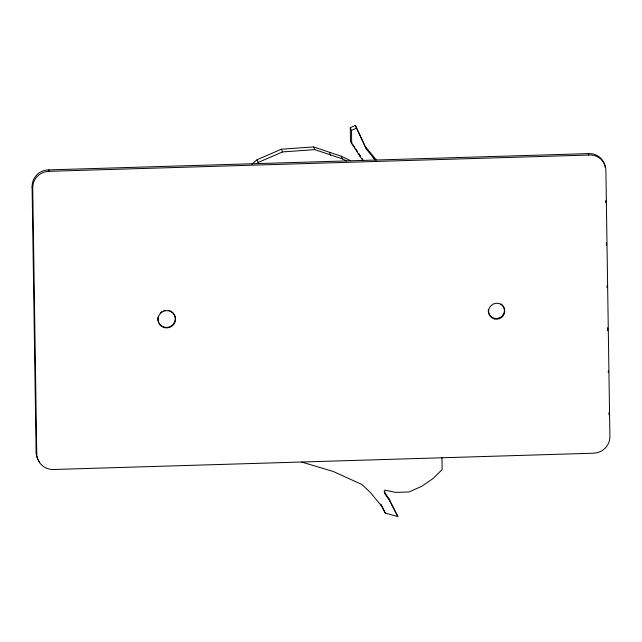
<?xml version="1.0" encoding="UTF-8"?>
<svg xmlns="http://www.w3.org/2000/svg" width="642" height="642" viewBox="0 0 642 642"><rect width="100%" height="100%" fill="white"/><g stroke="black" fill="none" stroke-linecap="round" stroke-linejoin="round"><path stroke-width="0.96" d="M251.897 164.336L257.049 159.73L281.348 149.217L313.537 146.93L341.183 156.199L350.692 160.773M256.936 163.614L258.261 162.434L282.56 151.921L314.749 149.626L342.403 158.903L346.576 160.909M362.722 160.42L351.688 143.575L350.468 140.879L350.275 127.766L355.339 125.391L366.462 149.209L375.217 160.051M351.688 143.575L351.487 130.462L356.551 128.095L355.339 125.391M38.03 459.68A16.548 16.202 -24.2 0 1 36.104 452.04L32.1 186.95A16.443 16.098 -24.2 0 1 48.632 169.897L588.224 153.623A16.13 15.793 -24.2 0 1 605.173 167.474M36.738 453.445L32.734 188.363A16.443 16.098 -24.2 0 1 49.273 171.31L588.858 155.035A16.13 15.793 -24.2 0 1 605.896 171.077L609.9 436.159A16.604 16.259 -24.2 0 1 593.368 453.212L53.776 469.487A16.548 16.202 -24.2 0 1 36.738 453.445L36.104 452.04M380.738 504.203L385.288 513.078L397.863 516.609L388.643 498.312L384.052 491.587M301.756 462.079L333.182 471.461L361.839 484.477L370.145 492.197L381.549 506.008M365.25 146.512L376.316 160.01M397.863 516.609L389.855 501.017L384.751 493.546L384.702 490.095L395.424 492.398L409.042 491.981L421.963 486.179L433.23 478.386L442.145 469.559L441.969 457.698M350.468 140.879L352.041 143.27M353.084 144.867L354.657 147.259M355.7 148.856L357.273 151.255M360.451 156.102L358.838 153.647L360.058 156.351M362.056 158.558L363.131 160.195M381.268 505.077L385.288 513.078M356.551 128.095L366.462 149.209M588.224 153.623L588.858 155.035M372.408 155.508L373.62 158.205M350.275 127.766L351.487 130.462M341.183 156.199L342.403 158.903M329.442 152.547L330.654 155.244M313.537 146.93L314.749 149.626M281.348 149.217L282.56 151.921M257.049 159.73L258.261 162.434M388.643 498.312L389.855 501.017M48.632 169.897L49.273 171.31M32.1 186.95L32.734 188.363M605.727 200.673L605.759 202.671M606.361 242.684L606.409 245.685M607.011 285.698L607.043 287.696M607.645 327.709L607.693 330.71M608.295 370.723L608.327 372.721M608.929 412.734L608.961 414.74M500.88 303.843A8.121 7.953 -24.2 0 1 503.625 313.882A8.121 7.953 -24.2 0 1 493.915 318.167A8.121 7.953 -24.2 0 1 488.353 309.372M39.635 462.088A16.548 16.202 -24.2 0 1 38.392 460.306M170.515 311.081A8.779 8.595 -24.2 0 1 174.696 321.915A8.779 8.595 -24.2 0 1 164.055 327.139A8.779 8.595 -24.2 0 1 158.012 317.212M160.58 312.654A8.779 8.595 -24.2 0 1 161.784 311.699M163.838 310.688A8.779 8.595 -24.2 0 1 165.323 310.327M168.356 310.367A8.779 8.595 -24.2 0 1 169.817 310.784M494.677 318.986A8.121 7.953 -24.2 0 0 504.443 308.914A8.121 7.953 -24.2 0 0 490.849 305.752A8.121 7.953 -24.2 0 0 494.677 318.986M164.978 327.725A8.779 8.595 -24.2 0 0 175.073 316.426A8.779 8.595 -24.2 0 0 160.235 313.609A8.779 8.595 -24.2 0 0 164.978 327.725"/></g></svg>
